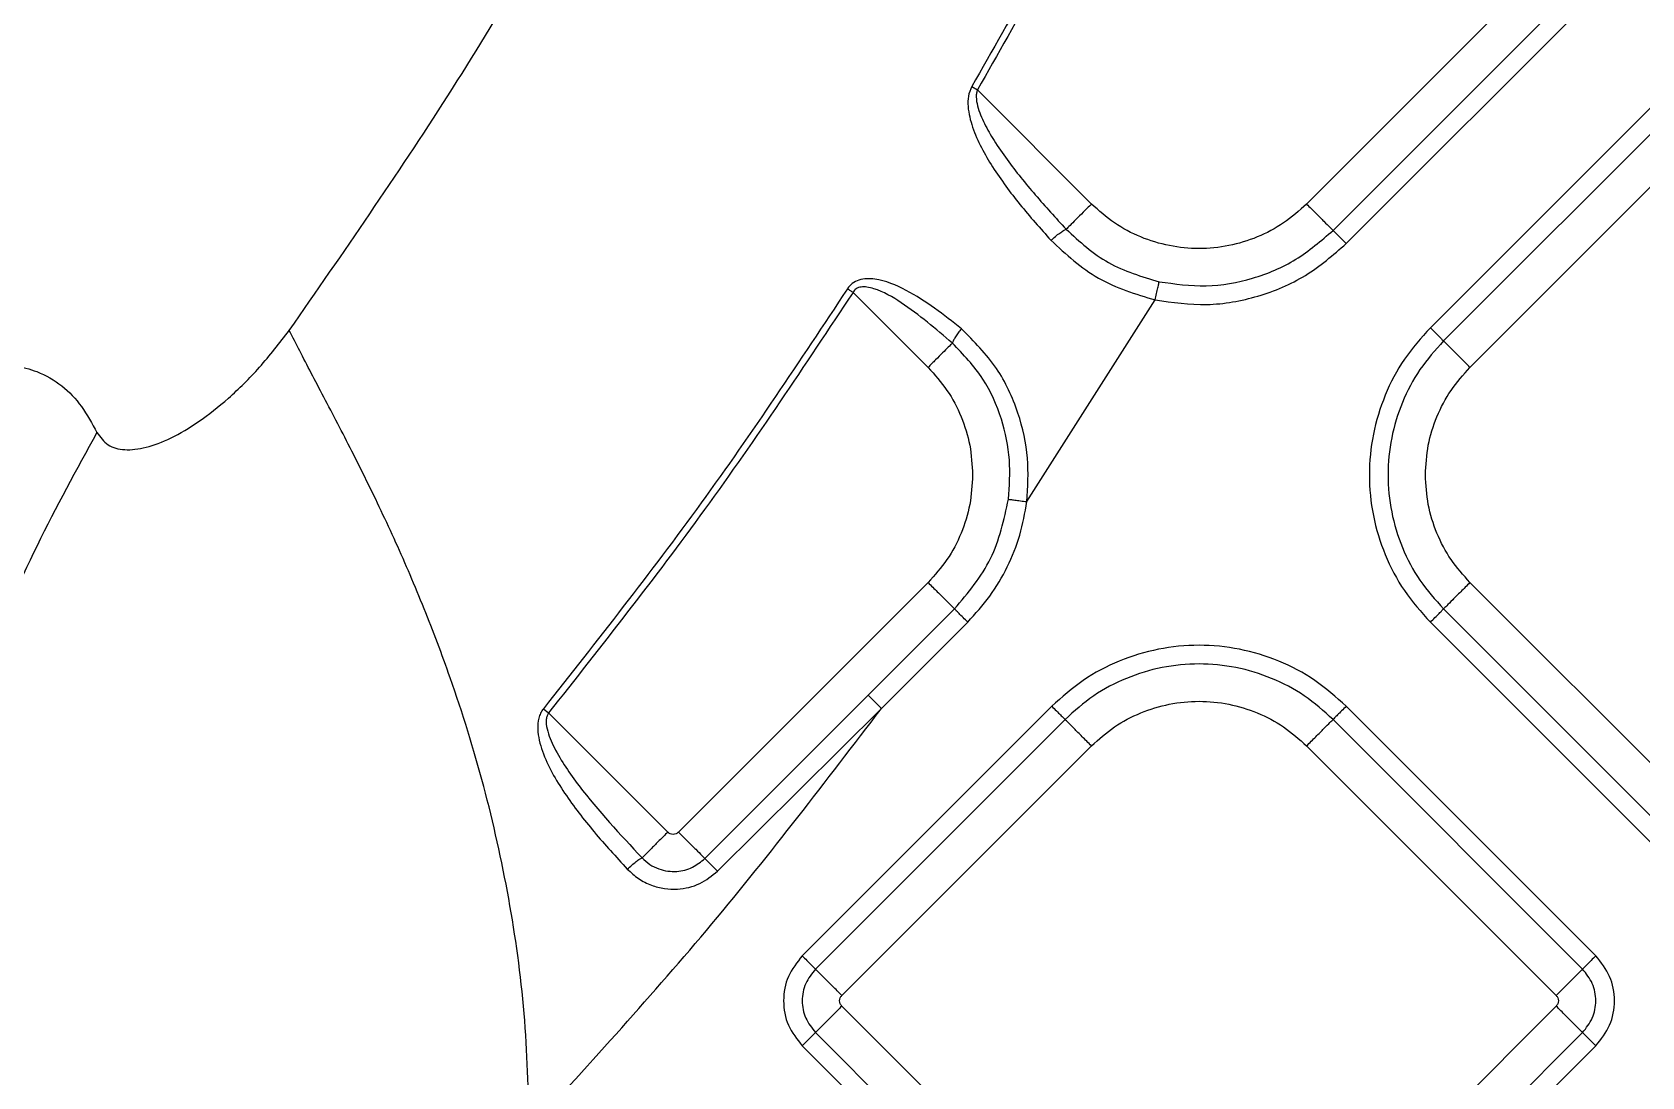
# Model space of a CAD drawing. Extents: x 939 to 1039, y 781 to 934.
# Drawn here: x 976.595 to 980.844, y 846.557 to 849.315 of the extents above; entities that cross this region are included whole.
import ezdxf

# ---------------------------------------------------------------- set-up
doc = ezdxf.new("R2010")
doc.units = 0
doc.header["$MEASUREMENT"] = 0
doc.layers.add('1', color=4, linetype='Continuous')

# ---------------------------------------------------------------- blocks, each defined once
blk = doc.blocks.new('Envoy')
at = {"layer": '1', "color": 3, "linetype": 'Continuous', "lineweight": 25}
for p, q in [((41.9641, 50.3456), (41.3052, 49.6867)), ((41.375, 49.617), (42.0338, 50.2758)), ((41.4098, 49.5822), (42.0686, 50.241)), ((42.2907, 50.0189), (41.6319, 49.3601)), ((40.421, 49.9966), (40.4362, 49.9877)), ((40.7371, 49.6867), (40.4362, 49.9877)), ((42.3256, 49.9841), (41.6667, 49.3253)), ((41.7364, 49.2555), (42.3953, 49.9144)), ((40.3059, 49.2555), (40.1079, 49.4535)), ((40.5669, 48.901), (40.9057, 49.4334)), ((40.3059, 48.6874), (39.647, 48.0285)), ((42.3953, 48.0286), (41.7364, 48.6874)), ((40.1479, 48.3899), (40.3756, 48.6176)), ((41.6667, 48.6177), (42.3256, 47.9588)), ((40.1827, 48.3551), (40.4105, 48.5828)), ((41.6319, 48.5828), (42.2907, 47.924)), ((39.7167, 47.9589), (40.1479, 48.3899)), ((40.6325, 48.3608), (39.9737, 47.7019)), ((42.0686, 47.7019), (41.4098, 48.3608)), ((39.2904, 48.3544), (39.3041, 48.3433)), ((39.6188, 48.0285), (39.3041, 48.3433)), ((39.75, 47.9254), (40.1827, 48.3551)), ((40.6674, 48.3259), (40.0085, 47.6671)), ((42.0338, 47.6671), (41.3749, 48.3259)), ((40.0782, 47.5973), (40.7371, 48.2562)), ((41.3052, 48.2562), (41.964, 47.5973)), ((40.7371, 46.9102), (40.0782, 47.5691)), ((41.964, 47.5691), (41.3052, 46.9102)), ((39.9737, 47.4645), (40.6325, 46.8056)), ((40.0085, 47.4993), (40.6674, 46.8405)), ((41.3749, 46.8405), (42.0338, 47.4993)), ((41.4098, 46.8056), (42.0686, 47.4645))]:
    blk.add_line(p, q, dxfattribs=at)
for points, knots in [([(38.6197, 49.3531), (38.7618, 49.5576), (39.0472, 49.9685), (39.4283, 50.6195), (39.7805, 51.294), (40.1023, 51.9914), (40.4281, 52.7831), (40.7485, 53.6727), (41.0592, 54.6609), (41.236, 55.332), (41.3248, 55.6692)], [0, 0, 0, 0, 0.108159, 0.217286, 0.327415, 0.438561, 0.550697, 0.698969, 0.848773, 1, 1, 1, 1]), ([(41.035, 51.1569), (40.9385, 50.9602), (40.7458, 50.5671), (40.5292, 50.1867), (40.421, 49.9966)], [0, 0, 0, 0, 0.500261, 1, 1, 1, 1]), ([(41.0508, 51.1493), (40.953, 50.9497), (40.76, 50.5562), (40.5431, 50.1754), (40.4362, 49.9877)], [0, 0, 0, 0, 0.507087, 1, 1, 1, 1]), ([(40.421, 49.9966), (40.4175, 49.9883), (40.4105, 49.9714), (40.4108, 49.934), (40.427, 49.8688), (40.4748, 49.782), (40.5471, 49.6842), (40.6024, 49.6221), (40.6303, 49.5908)], [0, 0, 0, 0, 0.054885, 0.111491, 0.229885, 0.479936, 0.738247, 1, 1, 1, 1]), ([(40.4362, 49.9877), (40.4353, 49.985), (40.4333, 49.9792), (40.4326, 49.9649), (40.4375, 49.9369), (40.4541, 49.8981), (40.4811, 49.8511), (40.525, 49.7878), (40.5884, 49.7096), (40.6428, 49.6501), (40.6704, 49.62)], [0, 0, 0, 0, 0.018781, 0.040386, 0.094465, 0.208059, 0.323375, 0.460659, 0.727252, 1, 1, 1, 1]), ([(40.7371, 49.6867), (40.7298, 49.6795), (40.7153, 49.6649), (40.6956, 49.6453), (40.6795, 49.6291), (40.6734, 49.623), (40.6704, 49.62)], [0, 0, 0, 0, 0.2499975, 0.4999956, 0.7499987, 1, 1, 1, 1]), ([(41.3052, 49.6867), (41.2856, 49.6692), (41.2463, 49.6341), (41.1758, 49.5974), (41.1001, 49.5742), (41.0212, 49.5665), (40.9423, 49.5742), (40.8666, 49.5974), (40.7961, 49.6341), (40.7568, 49.6692), (40.7371, 49.6867)], [0, 0, 0, 0, 0.125, 0.25, 0.375, 0.5, 0.624999, 0.75, 0.875, 1, 1, 1, 1]), ([(41.3052, 49.6867), (41.3135, 49.6785), (41.3301, 49.6619), (41.3517, 49.6402), (41.3683, 49.6236), (41.3728, 49.6192), (41.375, 49.617)], [0, 0, 0, 0, 0.250001, 0.499996, 0.749991, 1, 1, 1, 1]), ([(40.6303, 49.5908), (40.6342, 49.5943), (40.6422, 49.6014), (40.6538, 49.6103), (40.6639, 49.6172), (40.6682, 49.6191), (40.6704, 49.62)], [0, 0, 0, 0, 0.250001, 0.500005, 0.75002, 1, 1, 1, 1]), ([(40.6303, 49.5908), (40.67, 49.554), (40.7493, 49.4807), (40.8536, 49.4492), (40.9057, 49.4334)], [0, 0, 0, 0, 0.501149, 1, 1, 1, 1]), ([(40.6704, 49.62), (40.7059, 49.5875), (40.777, 49.5226), (40.8697, 49.4953), (40.916, 49.4816)], [0, 0, 0, 0, 0.500643, 1, 1, 1, 1]), ([(40.916, 49.4816), (40.9573, 49.4758), (41.0399, 49.4642), (41.164, 49.4865), (41.2804, 49.5351), (41.3434, 49.5897), (41.375, 49.617)], [0, 0, 0, 0, 0.25, 0.5, 0.75, 1, 1, 1, 1]), ([(41.4098, 49.5822), (41.4057, 49.5863), (41.3974, 49.5946), (41.3866, 49.6054), (41.3783, 49.6137), (41.3761, 49.6159), (41.375, 49.617)], [0, 0, 0, 0, 0.250008, 0.500003, 0.749999, 1, 1, 1, 1]), ([(40.9057, 49.4334), (40.951, 49.427), (41.0418, 49.4143), (41.1781, 49.4388), (41.3059, 49.4922), (41.3752, 49.5522), (41.4098, 49.5822)], [0, 0, 0, 0, 0.2499998, 0.5000002, 0.7499995, 1, 1, 1, 1]), ([(40.0931, 49.463), (39.9669, 49.2727), (39.7144, 48.8922), (39.4317, 48.5336), (39.2904, 48.3544)], [0, 0, 0, 0, 0.500136, 1, 1, 1, 1]), ([(40.3937, 49.357), (40.3705, 49.3756), (40.3237, 49.413), (40.2492, 49.4607), (40.1875, 49.4872), (40.144, 49.4901), (40.1236, 49.4869), (40.1052, 49.4782), (40.0971, 49.468), (40.0931, 49.463)], [0, 0, 0, 0, 0.254848, 0.512242, 0.769457, 0.832031, 0.891749, 0.947448, 1, 1, 1, 1]), ([(40.0931, 49.463), (40.0955, 49.4615), (40.1003, 49.4584), (40.1054, 49.4551), (40.1079, 49.4535)], [0, 0, 0, 0, 0.5000302, 1, 1, 1, 1]), ([(40.37, 49.3196), (40.3263, 49.3569), (40.2619, 49.4121), (40.183, 49.4584), (40.1457, 49.4679), (40.1317, 49.4684), (40.1222, 49.4662), (40.1162, 49.4633), (40.1112, 49.459), (40.109, 49.4553), (40.1079, 49.4535)], [0, 0, 0, 0, 0.545899, 0.806432, 0.867636, 0.916452, 0.939221, 0.959942, 0.979763, 1, 1, 1, 1]), ([(40.9057, 49.4334), (40.9069, 49.4392), (40.9094, 49.4506), (40.9126, 49.4656), (40.915, 49.4771), (40.9157, 49.4801), (40.916, 49.4816)], [0, 0, 0, 0, 0.2500048, 0.4999995, 0.7499999, 1, 1, 1, 1]), ([(40.1079, 49.4535), (39.9799, 49.2606), (39.727, 48.8796), (39.4439, 48.5205), (39.3041, 48.3433)], [0, 0, 0, 0, 0.50626, 1, 1, 1, 1]), ([(38.1119, 49.0837), (38.1206, 49.0713), (38.1374, 49.0472), (38.1833, 49.0353), (38.24, 49.0414), (38.3068, 49.0665), (38.3809, 49.1102), (38.4606, 49.173), (38.5436, 49.2546), (38.5939, 49.3198), (38.6197, 49.3531)], [0, 0, 0, 0, 0.126347, 0.246835, 0.366047, 0.484875, 0.604481, 0.729196, 0.861555, 1, 1, 1, 1]), ([(39.2532, 47.2433), (39.2506, 47.3458), (39.2452, 47.5511), (39.2024, 47.8561), (39.1357, 48.1547), (39.056, 48.4098), (38.9754, 48.6225), (38.9001, 48.7975), (38.8219, 48.9619), (38.7453, 49.1121), (38.6736, 49.2469), (38.6379, 49.3173), (38.6197, 49.3531)], [0, 0, 0, 0, 0.113755, 0.227911, 0.343536, 0.462065, 0.543622, 0.627844, 0.71531, 0.806472, 0.901482, 1, 1, 1, 1]), ([(40.3937, 49.357), (40.3909, 49.3534), (40.3852, 49.3462), (40.3781, 49.3358), (40.3726, 49.3264), (40.3709, 49.3219), (40.37, 49.3196)], [0, 0, 0, 0, 0.250001, 0.499985, 0.74999, 1, 1, 1, 1]), ([(40.5669, 48.901), (40.5691, 48.9394), (40.5736, 49.0185), (40.5462, 49.1391), (40.4909, 49.2604), (40.4269, 49.324), (40.3937, 49.357)], [0, 0, 0, 0, 0.225577, 0.46471, 0.72235, 1, 1, 1, 1]), ([(41.6319, 49.3601), (41.6079, 49.3332), (41.5599, 49.2795), (41.5096, 49.183), (41.4779, 49.0794), (41.4674, 48.9715), (41.4779, 48.8635), (41.5096, 48.76), (41.5599, 48.6635), (41.6079, 48.6097), (41.6319, 48.5828)], [0, 0, 0, 0, 0.125, 0.25, 0.375, 0.5, 0.625, 0.75, 0.875, 1, 1, 1, 1]), ([(41.6319, 49.3601), (41.636, 49.356), (41.6443, 49.3477), (41.6551, 49.3369), (41.6634, 49.3286), (41.6656, 49.3264), (41.6667, 49.3253)], [0, 0, 0, 0, 0.2500048, 0.4999999, 0.7500003, 1, 1, 1, 1]), ([(40.37, 49.3196), (40.3667, 49.3163), (40.36, 49.3097), (40.3444, 49.294), (40.326, 49.2756), (40.3126, 49.2622), (40.3059, 49.2555)], [0, 0, 0, 0, 0.249997, 0.499998, 0.750001, 1, 1, 1, 1]), ([(40.518, 48.9073), (40.5204, 48.942), (40.5253, 49.0132), (40.5023, 49.122), (40.4547, 49.2311), (40.3989, 49.2894), (40.37, 49.3196)], [0, 0, 0, 0, 0.2277302, 0.4678848, 0.7249652, 1, 1, 1, 1]), ([(41.6667, 49.3253), (41.6449, 49.3008), (41.6012, 49.2518), (41.5554, 49.164), (41.5266, 49.0697), (41.517, 48.9715), (41.5266, 48.8732), (41.5554, 48.7789), (41.6012, 48.6911), (41.6449, 48.6422), (41.6667, 48.6177)], [0, 0, 0, 0, 0.125, 0.25, 0.375, 0.5, 0.625, 0.75, 0.875, 1, 1, 1, 1]), ([(41.7364, 49.2555), (41.7282, 49.2638), (41.7116, 49.2804), (41.69, 49.302), (41.6734, 49.3186), (41.6689, 49.323), (41.6667, 49.3253)], [0, 0, 0, 0, 0.2500016, 0.4999978, 0.7499911, 1, 1, 1, 1]), ([(36.7227, 48.5921), (36.778, 48.6371), (36.889, 48.7273), (37.0572, 48.8581), (37.2094, 48.9695), (37.3422, 49.0589), (37.4554, 49.1279), (37.5621, 49.1843), (37.6604, 49.226), (37.7486, 49.2524), (37.8267, 49.264), (37.8953, 49.2614), (37.9612, 49.2443), (38.0211, 49.209), (38.0734, 49.1546), (38.0991, 49.1073), (38.1119, 49.0837)], [0, 0, 0, 0, 0.087695, 0.175969, 0.263003, 0.325408, 0.386778, 0.448238, 0.509367, 0.569604, 0.62998, 0.691095, 0.752819, 0.835306, 0.917602, 1, 1, 1, 1]), ([(40.3059, 49.2555), (40.3234, 49.2359), (40.3585, 49.1966), (40.395, 49.126), (40.4191, 49.0503), (40.4221, 48.9977), (40.4235, 48.9714)], [0, 0, 0, 0, 0.249999, 0.5, 0.75, 1, 1, 1, 1]), ([(41.6188, 48.9715), (41.6203, 48.9978), (41.6232, 49.0504), (41.6473, 49.1261), (41.6838, 49.1966), (41.7189, 49.2359), (41.7364, 49.2555)], [0, 0, 0, 0, 0.25, 0.5, 0.75, 1, 1, 1, 1]), ([(38.1119, 49.0837), (38.0578, 48.9853), (37.9502, 48.7893), (37.8141, 48.4754), (37.6993, 48.1533), (37.5966, 47.7902), (37.5139, 47.385), (37.4569, 46.9381), (37.4498, 46.6385), (37.4462, 46.4894)], [0, 0, 0, 0, 0.131994, 0.26281, 0.390742, 0.516014, 0.67964, 0.840565, 1, 1, 1, 1]), ([(40.4235, 48.9714), (40.4221, 48.9451), (40.4191, 48.8925), (40.395, 48.8168), (40.3585, 48.7463), (40.3234, 48.707), (40.3059, 48.6874)], [0, 0, 0, 0, 0.25, 0.5, 0.750001, 1, 1, 1, 1]), ([(41.7364, 48.6874), (41.7189, 48.7071), (41.6838, 48.7463), (41.6473, 48.8169), (41.6232, 48.8926), (41.6203, 48.9452), (41.6188, 48.9715)], [0, 0, 0, 0, 0.25, 0.5, 0.75, 1, 1, 1, 1]), ([(40.3756, 48.6176), (40.4113, 48.66), (40.4828, 48.7448), (40.5063, 48.8531), (40.518, 48.9073)], [0, 0, 0, 0, 0.5, 1, 1, 1, 1]), ([(40.4105, 48.5828), (40.4307, 48.6051), (40.4713, 48.6496), (40.517, 48.728), (40.5511, 48.812), (40.5617, 48.8713), (40.5669, 48.901)], [0, 0, 0, 0, 0.25, 0.5, 0.75, 1, 1, 1, 1]), ([(40.518, 48.9073), (40.5196, 48.9071), (40.5227, 48.9067), (40.5343, 48.9052), (40.5495, 48.9032), (40.5611, 48.9017), (40.5669, 48.901)], [0, 0, 0, 0, 0.2499983, 0.499999, 0.7499947, 1, 1, 1, 1]), ([(40.3059, 48.6874), (40.3142, 48.6791), (40.3307, 48.6625), (40.3524, 48.6409), (40.369, 48.6243), (40.3734, 48.6199), (40.3756, 48.6176)], [0, 0, 0, 0, 0.249998, 0.499995, 0.749989, 1, 1, 1, 1]), ([(41.7364, 48.6874), (41.7282, 48.6791), (41.7116, 48.6626), (41.69, 48.6409), (41.6734, 48.6243), (41.6689, 48.6199), (41.6667, 48.6177)], [0, 0, 0, 0, 0.25, 0.499998, 0.749991, 1, 1, 1, 1]), ([(40.4105, 48.5828), (40.4063, 48.5869), (40.3981, 48.5952), (40.3872, 48.606), (40.3789, 48.6143), (40.3767, 48.6165), (40.3756, 48.6176)], [0, 0, 0, 0, 0.2500059, 0.4999996, 0.7499992, 1, 1, 1, 1]), ([(41.6319, 48.5828), (41.636, 48.587), (41.6443, 48.5952), (41.6551, 48.6061), (41.6634, 48.6144), (41.6656, 48.6166), (41.6667, 48.6177)], [0, 0, 0, 0, 0.2500024, 0.499998, 0.7499988, 1, 1, 1, 1]), ([(41.4098, 48.3608), (41.3829, 48.3847), (41.3291, 48.4327), (41.2327, 48.483), (41.1291, 48.5147), (41.0211, 48.5253), (40.9132, 48.5147), (40.8096, 48.483), (40.7131, 48.4327), (40.6594, 48.3847), (40.6325, 48.3608)], [0, 0, 0, 0, 0.125, 0.25, 0.375, 0.5, 0.625, 0.75, 0.875, 1, 1, 1, 1]), ([(41.3749, 48.3259), (41.3505, 48.3477), (41.3015, 48.3914), (41.2137, 48.4372), (41.1194, 48.466), (41.0211, 48.4756), (40.9229, 48.466), (40.8286, 48.4372), (40.7408, 48.3914), (40.6918, 48.3477), (40.6674, 48.3259)], [0, 0, 0, 0, 0.1249996, 0.2500002, 0.3749999, 0.4999997, 0.6250002, 0.7499999, 0.8749998, 1, 1, 1, 1]), ([(40.1827, 48.3551), (40.1786, 48.3592), (40.1703, 48.3675), (40.1595, 48.3783), (40.1512, 48.3866), (40.149, 48.3888), (40.1479, 48.3899)], [0, 0, 0, 0, 0.250006, 0.499997, 0.749999, 1, 1, 1, 1]), ([(40.6325, 48.3608), (40.6366, 48.3566), (40.6449, 48.3483), (40.6557, 48.3375), (40.664, 48.3292), (40.6663, 48.327), (40.6674, 48.3259)], [0, 0, 0, 0, 0.250003, 0.499999, 0.75, 1, 1, 1, 1]), ([(40.7371, 48.2562), (40.7567, 48.2737), (40.796, 48.3088), (40.8666, 48.3455), (40.9422, 48.3687), (41.0211, 48.3764), (41.1001, 48.3687), (41.1757, 48.3455), (41.2463, 48.3088), (41.2856, 48.2737), (41.3052, 48.2562)], [0, 0, 0, 0, 0.125, 0.250001, 0.375, 0.5, 0.625, 0.75, 0.875, 1, 1, 1, 1]), ([(41.4098, 48.3608), (41.4057, 48.3566), (41.3974, 48.3483), (41.3866, 48.3375), (41.3783, 48.3292), (41.376, 48.327), (41.3749, 48.3259)], [0, 0, 0, 0, 0.2500024, 0.499998, 0.7499988, 1, 1, 1, 1]), ([(39.2532, 47.2433), (39.4167, 47.422), (39.743, 47.7788), (40.0363, 48.1632), (40.1827, 48.3551)], [0, 0, 0, 0, 0.500875, 1, 1, 1, 1]), ([(39.2904, 48.3544), (39.2877, 48.3505), (39.2823, 48.3428), (39.2762, 48.3245), (39.2738, 48.2898), (39.2918, 48.22), (39.3445, 48.1294), (39.4233, 48.0279), (39.4823, 47.9633), (39.5119, 47.931)], [0, 0, 0, 0, 0.027146, 0.054712, 0.111705, 0.232114, 0.484717, 0.741871, 1, 1, 1, 1]), ([(39.3041, 48.3433), (39.3026, 48.3407), (39.2994, 48.3354), (39.2969, 48.3209), (39.3007, 48.2913), (39.3272, 48.2305), (39.4079, 48.114), (39.4931, 48.0226), (39.5509, 47.9607)], [0, 0, 0, 0, 0.01834, 0.039085, 0.091767, 0.206851, 0.462815, 1, 1, 1, 1]), ([(40.7371, 48.2562), (40.7288, 48.2644), (40.7123, 48.281), (40.6906, 48.3027), (40.674, 48.3193), (40.6696, 48.3237), (40.6674, 48.3259)], [0, 0, 0, 0, 0.249998, 0.4999962, 0.7499893, 1, 1, 1, 1]), ([(41.3052, 48.2562), (41.3135, 48.2644), (41.33, 48.281), (41.3517, 48.3027), (41.3683, 48.3193), (41.3727, 48.3237), (41.3749, 48.3259)], [0, 0, 0, 0, 0.25, 0.499998, 0.749991, 1, 1, 1, 1]), ([(39.6188, 48.0285), (39.6112, 48.0209), (39.596, 48.0058), (39.5757, 47.9855), (39.5593, 47.9691), (39.5537, 47.9635), (39.5509, 47.9607)], [0, 0, 0, 0, 0.2499967, 0.4999944, 0.7500052, 1, 1, 1, 1]), ([(39.647, 48.0285), (39.645, 48.0269), (39.6408, 48.0236), (39.6329, 48.0222), (39.625, 48.0236), (39.6208, 48.0269), (39.6188, 48.0285)], [0, 0, 0, 0, 0.25023, 0.499982, 0.74977, 1, 1, 1, 1]), ([(39.647, 48.0285), (39.6553, 48.0203), (39.6717, 48.0039), (39.6933, 47.9823), (39.7098, 47.9657), (39.7144, 47.9612), (39.7167, 47.9589)], [0, 0, 0, 0, 0.250003, 0.500003, 0.75001, 1, 1, 1, 1]), ([(39.5119, 47.931), (39.5159, 47.9346), (39.524, 47.9419), (39.5354, 47.9511), (39.5451, 47.958), (39.549, 47.9598), (39.5509, 47.9607)], [0, 0, 0, 0, 0.2499933, 0.4999806, 0.7499934, 1, 1, 1, 1]), ([(39.5119, 47.931), (39.5214, 47.9221), (39.5402, 47.9045), (39.5745, 47.8876), (39.6094, 47.8784), (39.6532, 47.8767), (39.7042, 47.8885), (39.7351, 47.9134), (39.75, 47.9254)], [0, 0, 0, 0, 0.147936, 0.292211, 0.428381, 0.555473, 0.785926, 1, 1, 1, 1]), ([(39.5509, 47.9607), (39.5574, 47.9546), (39.5704, 47.9424), (39.5942, 47.931), (39.6185, 47.9249), (39.649, 47.924), (39.6846, 47.9329), (39.7062, 47.9505), (39.7167, 47.9589)], [0, 0, 0, 0, 0.145498, 0.289386, 0.425301, 0.55086, 0.783687, 1, 1, 1, 1]), ([(39.75, 47.9254), (39.746, 47.9294), (39.7381, 47.9373), (39.7278, 47.9477), (39.7199, 47.9556), (39.7177, 47.9578), (39.7167, 47.9589)], [0, 0, 0, 0, 0.249992, 0.499989, 0.749995, 1, 1, 1, 1]), ([(39.9737, 47.7019), (39.96, 47.6846), (39.9325, 47.6498), (39.9205, 47.5832), (39.9325, 47.5166), (39.96, 47.4818), (39.9737, 47.4645)], [0, 0, 0, 0, 0.250066, 0.499982, 0.749929, 1, 1, 1, 1]), ([(39.9737, 47.7019), (39.9778, 47.6978), (39.9861, 47.6895), (39.9969, 47.6787), (40.0052, 47.6704), (40.0074, 47.6682), (40.0085, 47.6671)], [0, 0, 0, 0, 0.250006, 0.5, 0.750003, 1, 1, 1, 1]), ([(42.0686, 47.7019), (42.0645, 47.6978), (42.0562, 47.6895), (42.0454, 47.6787), (42.0371, 47.6704), (42.0349, 47.6682), (42.0338, 47.6671)], [0, 0, 0, 0, 0.250001, 0.5, 0.75, 1, 1, 1, 1]), ([(42.0686, 47.4645), (42.0823, 47.4818), (42.1098, 47.5166), (42.1218, 47.5832), (42.1098, 47.6498), (42.0823, 47.6846), (42.0686, 47.7019)], [0, 0, 0, 0, 0.250067, 0.499983, 0.749929, 1, 1, 1, 1]), ([(40.0085, 47.6671), (39.9989, 47.6548), (39.9795, 47.6303), (39.9709, 47.5832), (39.9795, 47.5361), (39.9989, 47.5116), (40.0085, 47.4993)], [0, 0, 0, 0, 0.24986, 0.499985, 0.750122, 1, 1, 1, 1]), ([(40.0782, 47.5973), (40.07, 47.6056), (40.0534, 47.6222), (40.0318, 47.6438), (40.0152, 47.6604), (40.0107, 47.6648), (40.0085, 47.6671)], [0, 0, 0, 0, 0.250003, 0.5, 0.74999, 1, 1, 1, 1]), ([(41.964, 47.5973), (41.9723, 47.6056), (41.9889, 47.6222), (42.0105, 47.6438), (42.0271, 47.6604), (42.0316, 47.6648), (42.0338, 47.6671)], [0, 0, 0, 0, 0.25, 0.499998, 0.749991, 1, 1, 1, 1]), ([(42.0338, 47.4993), (42.0434, 47.5116), (42.0628, 47.5361), (42.0714, 47.5832), (42.0628, 47.6303), (42.0434, 47.6548), (42.0338, 47.6671)], [0, 0, 0, 0, 0.249861, 0.499985, 0.750122, 1, 1, 1, 1]), ([(40.0782, 47.5691), (40.0766, 47.5711), (40.0734, 47.5753), (40.0719, 47.5832), (40.0734, 47.5911), (40.0766, 47.5953), (40.0782, 47.5973)], [0, 0, 0, 0, 0.250229, 0.5, 0.749771, 1, 1, 1, 1]), ([(41.964, 47.5973), (41.9657, 47.5953), (41.9689, 47.5911), (41.9704, 47.5832), (41.9689, 47.5753), (41.9657, 47.5711), (41.964, 47.5691)], [0, 0, 0, 0, 0.250231, 0.5, 0.749769, 1, 1, 1, 1]), ([(40.0782, 47.5691), (40.07, 47.5608), (40.0534, 47.5442), (40.0318, 47.5226), (40.0152, 47.506), (40.0107, 47.5015), (40.0085, 47.4993)], [0, 0, 0, 0, 0.250003, 0.5, 0.74999, 1, 1, 1, 1]), ([(42.0338, 47.4993), (42.0316, 47.5015), (42.0271, 47.506), (42.0105, 47.5226), (41.9889, 47.5442), (41.9723, 47.5608), (41.964, 47.5691)], [0, 0, 0, 0, 0.250009, 0.500002, 0.75, 1, 1, 1, 1]), ([(39.9737, 47.4645), (39.9778, 47.4686), (39.9861, 47.4769), (39.9969, 47.4877), (40.0052, 47.496), (40.0074, 47.4982), (40.0085, 47.4993)], [0, 0, 0, 0, 0.250007, 0.5, 0.750003, 1, 1, 1, 1]), ([(42.0338, 47.4993), (42.0349, 47.4982), (42.0371, 47.496), (42.0454, 47.4877), (42.0562, 47.4769), (42.0645, 47.4686), (42.0686, 47.4645)], [0, 0, 0, 0, 0.25, 0.5, 0.749998, 1, 1, 1, 1])]:
    blk.add_open_spline(points, degree=3, knots=knots, dxfattribs=at)

msp = doc.modelspace()

# ---------------------------------------------------------------- block references
at = {"layer": '1'}
msp.add_blockref('Envoy', (938.6538, 799.1744), dxfattribs=at)

doc.saveas('drawing.dxf')
